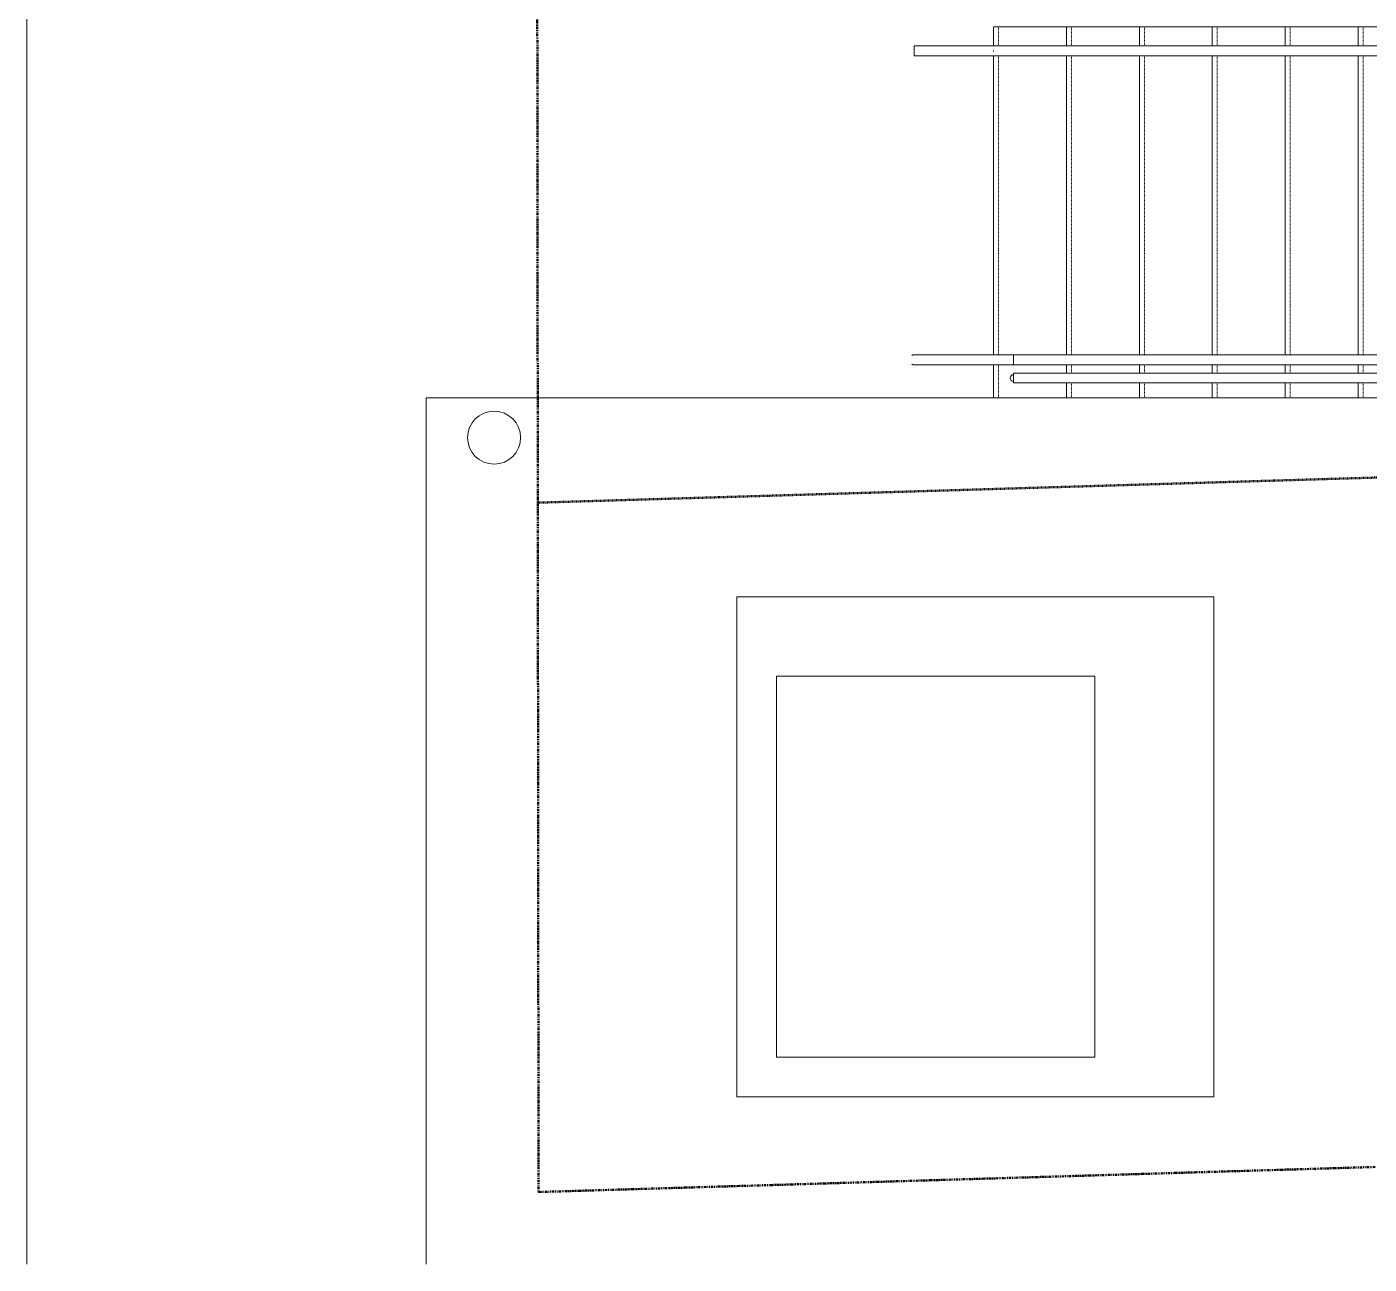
# Model space of a CAD drawing. Header units: inches. Extents: x -4218 to -1830, y 9756 to 12426.
# Drawn here: x -4064.2 to -3861.6, y 9756.5 to 9943.2 of the extents above; entities that cross this region are included whole.
import ezdxf

# ---------------------------------------------------------------- set-up
doc = ezdxf.new("R2010")
doc.units = ezdxf.units.IN
doc.header["$MEASUREMENT"] = 0
for name, pattern in [('Dash 1_16_', [0.125, 0.0625, -0.0625]), ('Double Dash 3_8_', [1, 0.375, -0.125, 0.125, -0.125, 0.125, -0.125]), ('Overhead 1_16_', [0.101562, 0.0625, -0.039062])]:
    doc.linetypes.add(name, pattern=pattern)
for name, color, linetype, lineweight in [('0-1', 7, 'Continuous', 5), ('A-FLOR-5', 192, 'Continuous', 9), ('A-FLOR-HRAL', 11, 'Continuous', 9), ('C-PROP-LINE', 91, 'Double Dash 3_8_', 50), ('C-PROP-LINE-1', 91, 'Dash 1_16_', 50), ('C-TOPO', 7, 'Continuous', 9), ('E-ELEC-EQPM', 71, 'Continuous', 9), ('E-LITE-EQPM', 33, 'Continuous', 9), ('S-STRS', 31, 'Continuous', 9), ('S-STRS-7', 31, 'Overhead 1_16_', 9)]:
    doc.layers.add(name, color=color, linetype=linetype, lineweight=lineweight)

# ---------------------------------------------------------------- blocks, each defined once
blk = doc.blocks.new('CTR  - Topography_rvt-1-BACKGROUND - 1ST FLOOR')
at = {"layer": 'C-TOPO'}
for p, q in [((-4064.23, 10022.96), (-4064.23, 9932.52)), ((-4064.23, 10022.96), (-4064.23, 9932.52)), ((-4064.23, 9902.61), (-4064.23, 9932.52)), ((-4064.23, 9932.52), (-4064.23, 9902.61)), ((-4064.23, 9896.75), (-4064.23, 9902.61)), ((-4064.23, 9902.61), (-4064.23, 9896.75)), ((-4064.23, 9890.14), (-4064.23, 9896.75)), ((-4064.23, 9890.14), (-4064.23, 9896.75)), ((-4064.23, 9890.14), (-4064.23, 9881.18)), ((-4064.23, 9881.18), (-4064.23, 9890.14)), ((-4003.99, 9880.67), (-4003.99, 9887.19)), ((-3997.9, 9887.19), (-4003.99, 9887.19)), ((-4003.99, 9887.19), (-3997.9, 9887.19)), ((-4003.99, 9887.19), (-4003.99, 9880.67)), ((-3991.92, 9887.19), (-3997.9, 9887.19)), ((-3991.92, 9887.19), (-3997.9, 9887.19)), ((-3943.72, 9887.19), (-3991.92, 9887.19)), ((-3991.92, 9887.19), (-3943.72, 9887.19)), ((-3918.32, 9887.19), (-3943.72, 9887.19)), ((-3918.32, 9887.19), (-3943.72, 9887.19)), ((-4064.23, 9881.18), (-4064.23, 9816.14)), ((-4064.23, 9881.18), (-4064.23, 9816.14)), ((-4003.99, 9846.69), (-4003.99, 9880.67)), ((-4003.99, 9880.67), (-4003.99, 9846.69)), ((-4003.99, 9846.69), (-4003.99, 9786.18)), ((-4003.99, 9846.69), (-4003.99, 9786.18)), ((-4064.23, 9816.14), (-4064.23, 9784.68)), ((-4064.23, 9816.14), (-4064.23, 9784.68)), ((-4003.99, 9774.19), (-4003.99, 9786.18)), ((-4003.99, 9774.19), (-4003.99, 9786.18)), ((-4064.23, 9756.45), (-4064.23, 9784.68)), ((-4064.23, 9784.68), (-4064.23, 9756.45)), ((-4003.99, 9756.45), (-4003.99, 9774.19)), ((-4003.99, 9774.19), (-4003.99, 9756.45))]:
    blk.add_line(p, q, dxfattribs=at)
blk = doc.blocks.new('Pathway_Cooper_McGraw-Edison _BSC-BRC_Round - Pathway_Cooper_McGraw-Edison _BSC-BRC_Round-2028611-BACKGROUND - 1ST FLOOR')
at = {"layer": 'E-LITE-EQPM'}
for start, end in [(360, 180), (180, 360)]:
    blk.add_arc((0, 0), 4, start, end, dxfattribs=at)
blk = doc.blocks.new('Railing - 1_-2854140-BACKGROUND - 1ST FLOOR')
at = {"layer": 'A-FLOR-HRAL'}
for p, q in [((2, 11), (2, 0)), ((3.5, 0), (3.5, 11))]:
    blk.add_line(p, q, dxfattribs=at)
at = {"layer": 'A-FLOR-HRAL', "flags": 128}
for points in [[(2, 15), (2, 15.03), (2, 15.06), (2.01, 15.09), (2.01, 15.12), (2.01, 15.15), (2.02, 15.18), (2.03, 15.21), (2.04, 15.24), (2.05, 15.26), (2.06, 15.29), (2.07, 15.32), (2.08, 15.35)], [(2, 15), (2, 15), (2, 14.99), (2, 14.97), (2, 14.95), (2, 14.92), (2, 14.89), (2, 14.84), (2, 14.8), (2, 14.74), (2, 14.68), (2, 14.62), (2, 14.55), (2, 14.47), (2, 14.39), (2, 14.3), (2, 14.21), (2, 14.11), (2, 14.01), (2, 13.9), (2, 13.79), (2, 13.67), (2, 13.55), (2, 13.42), (2, 13.29), (2, 13.16), (2, 13.02), (2, 12.89), (2, 12.74), (2, 12.6), (2, 12.45), (2, 12.3), (2, 12.15), (2, 11.99), (2, 11.84), (2, 11.68), (2, 11.52), (2, 11.36), (2, 11.2), (2, 11.04), (2, 11)], [(2, 14.53), (2, 14.6), (2, 14.67), (2, 14.73), (2, 14.78), (2, 14.83), (2, 14.87), (2, 14.91), (2, 14.94), (2, 14.97), (2, 14.98), (2, 14.99), (2, 15), (2, 15)], [(3.41, 15.35), (3.43, 15.33), (3.44, 15.3), (3.45, 15.27), (3.46, 15.24), (3.47, 15.22), (3.48, 15.19), (3.48, 15.16), (3.49, 15.13), (3.49, 15.1), (3.5, 15.07), (3.5, 15.04), (3.5, 15.01), (3.5, 15)], [(3.5, 11), (3.5, 11.16), (3.5, 11.32), (3.5, 11.48), (3.5, 11.64), (3.5, 11.79), (3.5, 11.95), (3.5, 12.11), (3.5, 12.26), (3.5, 12.41), (3.5, 12.56), (3.5, 12.7), (3.5, 12.85), (3.5, 12.99), (3.5, 13.12), (3.5, 13.26), (3.5, 13.39), (3.5, 13.52), (3.5, 13.64), (3.5, 13.76), (3.5, 13.87), (3.5, 13.98), (3.5, 14.08), (3.5, 14.18), (3.5, 14.28), (3.5, 14.37), (3.5, 14.45), (3.5, 14.53), (3.5, 14.6), (3.5, 14.67), (3.5, 14.73), (3.5, 14.78), (3.5, 14.83), (3.5, 14.87), (3.5, 14.91), (3.5, 14.94), (3.5, 14.97), (3.5, 14.98), (3.5, 14.99), (3.5, 15), (3.5, 15)], [(3.5, 15), (3.5, 15), (3.5, 14.99), (3.5, 14.97), (3.5, 14.95), (3.5, 14.92), (3.5, 14.89), (3.5, 14.84), (3.5, 14.8), (3.5, 14.74), (3.5, 14.68), (3.5, 14.62), (3.5, 14.55), (3.5, 14.47), (3.5, 14.39), (3.5, 14.3), (3.5, 14.21), (3.5, 14.11), (3.5, 14.01), (3.5, 13.9), (3.5, 13.79), (3.5, 13.67), (3.5, 13.55), (3.5, 13.42), (3.5, 13.29), (3.5, 13.16), (3.5, 13.02), (3.5, 12.89), (3.5, 12.74), (3.5, 12.6), (3.5, 12.45), (3.5, 12.3), (3.5, 12.15), (3.5, 11.99), (3.5, 11.84), (3.5, 11.68), (3.5, 11.52), (3.5, 11.36), (3.5, 11.2), (3.5, 11.04)], [(2, 11), (2, 11.16), (2, 11.32), (2, 11.48), (2, 11.64), (2, 11.79), (2, 11.95), (2, 12.11), (2, 12.26), (2, 12.41), (2, 12.56), (2, 12.7), (2, 12.85), (2, 12.94)]]:
    blk.add_lwpolyline(points, dxfattribs=at)
at = {"layer": 'A-FLOR-HRAL'}
blk.add_arc((0, 0), 0.5, 360, 180, dxfattribs=at)
blk = doc.blocks.new('Railing - 1_-2854104-BACKGROUND - 1ST FLOOR')
at = {"layer": 'A-FLOR-HRAL'}
for p, q in [((2, 0), (2, -11)), ((2, 0), (2.75, 0)), ((2.75, 0), (3.5, 0)), ((3.5, -11), (3.5, 0))]:
    blk.add_line(p, q, dxfattribs=at)
at = {"layer": 'A-FLOR-HRAL', "flags": 128}
for points in [[(2, -11), (2, -11.16), (2, -11.32), (2, -11.48), (2, -11.64), (2, -11.79), (2, -11.95), (2, -12.11), (2, -12.26), (2, -12.41), (2, -12.56), (2, -12.7), (2, -12.85), (2, -12.99), (2, -13.12), (2, -13.26), (2, -13.39), (2, -13.52), (2, -13.64), (2, -13.76), (2, -13.87), (2, -13.98), (2, -14.08), (2, -14.18), (2, -14.28), (2, -14.37), (2, -14.45), (2, -14.53), (2, -14.6), (2, -14.67), (2, -14.73), (2, -14.78), (2, -14.83), (2, -14.87), (2, -14.91), (2, -14.94), (2, -14.97), (2, -14.98), (2, -14.99), (2, -15), (2, -15)], [(2, -12.94), (2, -12.89), (2, -12.74), (2, -12.6), (2, -12.45), (2, -12.3), (2, -12.15), (2, -11.99), (2, -11.84), (2, -11.68), (2, -11.52), (2, -11.36), (2, -11.2), (2, -11.04)], [(3.5, -11), (3.5, -11.16), (3.5, -11.32), (3.5, -11.48), (3.5, -11.64), (3.5, -11.79), (3.5, -11.95), (3.5, -12.11), (3.5, -12.26), (3.5, -12.41), (3.5, -12.56), (3.5, -12.7), (3.5, -12.85), (3.5, -12.99), (3.5, -13.12), (3.5, -13.26), (3.5, -13.39), (3.5, -13.52), (3.5, -13.64), (3.5, -13.76), (3.5, -13.87), (3.5, -13.98), (3.5, -14.08), (3.5, -14.18), (3.5, -14.28), (3.5, -14.37), (3.5, -14.45), (3.5, -14.53), (3.5, -14.6), (3.5, -14.67), (3.5, -14.73), (3.5, -14.78), (3.5, -14.83), (3.5, -14.87), (3.5, -14.91), (3.5, -14.94), (3.5, -14.97), (3.5, -14.98), (3.5, -14.99), (3.5, -15), (3.5, -15)], [(3.5, -15), (3.5, -15), (3.5, -14.99), (3.5, -14.97), (3.5, -14.95), (3.5, -14.92), (3.5, -14.89), (3.5, -14.84), (3.5, -14.8), (3.5, -14.74), (3.5, -14.68), (3.5, -14.62), (3.5, -14.55), (3.5, -14.47), (3.5, -14.39), (3.5, -14.3), (3.5, -14.21), (3.5, -14.11), (3.5, -14.01), (3.5, -13.9), (3.5, -13.79), (3.5, -13.67), (3.5, -13.55), (3.5, -13.42), (3.5, -13.29), (3.5, -13.16), (3.5, -13.02), (3.5, -12.89), (3.5, -12.74), (3.5, -12.6), (3.5, -12.45), (3.5, -12.3), (3.5, -12.15), (3.5, -11.99), (3.5, -11.84), (3.5, -11.68), (3.5, -11.52), (3.5, -11.36), (3.5, -11.2), (3.5, -11.04), (3.5, -11)], [(2, -15), (2, -15), (2, -14.99), (2, -14.97), (2, -14.95), (2, -14.92), (2, -14.89), (2, -14.84), (2, -14.8), (2, -14.74), (2, -14.68), (2, -14.62), (2, -14.55), (2, -14.5)], [(2.07, -15.33), (2.06, -15.3), (2.05, -15.27), (2.04, -15.24), (2.03, -15.22), (2.02, -15.19), (2.02, -15.16), (2.01, -15.13), (2.01, -15.1), (2, -15.07), (2, -15.04), (2, -15.01), (2, -15)], [(3.5, -15), (3.5, -15.03), (3.5, -15.06), (3.49, -15.09), (3.49, -15.12), (3.49, -15.15), (3.48, -15.18), (3.47, -15.21), (3.46, -15.24), (3.45, -15.26), (3.44, -15.29), (3.43, -15.32), (3.42, -15.35)]]:
    blk.add_lwpolyline(points, dxfattribs=at)
at = {"layer": 'A-FLOR-HRAL'}
blk.add_arc((0, 0), 0.5, 180, 360, dxfattribs=at)
blk = doc.blocks.new('Railing - Railing-2829184-BACKGROUND - 1ST FLOOR')
at = {"layer": 'A-FLOR-HRAL'}
for p, q in [((-3822.32, 9893.69), (-3915.32, 9893.69)), ((-3822.32, 9893.69), (-3822.32, 9892.19)), ((-3822.32, 9892.19), (-3915.32, 9892.19)), ((-3915.32, 9889.44), (-3915.32, 9890.94)), ((-3822.32, 9890.94), (-3915.32, 9890.94)), ((-3822.32, 9890.94), (-3822.32, 9889.44)), ((-3822.32, 9889.44), (-3915.32, 9889.44))]:
    blk.add_line(p, q, dxfattribs=at)
at = {"extrusion": (0, 0, -1), "zscale": -1, "rotation": 90.00000000000061}
for name, p in [('Railing - 1_-2854104-BACKGROUND - 1ST FLOOR', (3915.32, 9890.19)), ('Railing - 1_-2854140-BACKGROUND - 1ST FLOOR', (3822.32, 9890.19))]:
    blk.add_blockref(name, p, dxfattribs=at)
blk = doc.blocks.new('Top Rail Type - Top Rail_Internal_-2831824-BACKGROUND - 1ST FLOOR')
at = {"layer": 'A-FLOR-HRAL'}
for p, q in [((-3918.3, 9940.31), (-3930.32, 9940.31)), ((-3930.32, 9939.47), (-3930.32, 9939.66)), ((-3819.11, 9940.31), (-3918.11, 9940.31)), ((-3807.32, 9940.31), (-3819.11, 9940.31)), ((-3807.32, 9939.66), (-3807.32, 9939.47)), ((-3930.32, 9938.81), (-3918.3, 9938.81)), ((-3918.11, 9938.81), (-3819.11, 9938.81)), ((-3819.11, 9938.81), (-3807.32, 9938.81))]:
    blk.add_line(p, q, dxfattribs=at)
for points in [[(-3918.32, 9939.49), (-3918.32, 9939.51), (-3918.32, 9939.56), (-3918.32, 9939.62), (-3918.32, 9939.64)], [(-3819.32, 9939.49), (-3819.32, 9939.51), (-3819.32, 9939.56), (-3819.32, 9939.62), (-3819.32, 9939.64)]]:
    blk.add_open_spline(points, degree=3, dxfattribs=at)
blk = doc.blocks.new('Top Rail Type - Top Rail_Internal_-V189-BACKGROUND - 1ST FLOOR')
at = {"layer": 'A-FLOR-HRAL'}
for p, q in [((-3930.32, 9940.31), (-3930.32, 9938.81)), ((-3930.32, 9940.31), (-3918.32, 9940.31)), ((-3918.32, 9940.31), (-3819.32, 9940.31)), ((-3819.32, 9940.31), (-3807.32, 9940.31)), ((-3807.32, 9940.31), (-3807.32, 9938.81)), ((-3930.32, 9938.81), (-3918.32, 9938.81)), ((-3918.32, 9938.81), (-3819.32, 9938.81)), ((-3819.32, 9938.81), (-3807.32, 9938.81))]:
    blk.add_line(p, q, dxfattribs=at)
blk = doc.blocks.new('261200 - Medium-Voltage Transformers - Generic - large-2843574-BACKGROUND - 1ST FLOOR')
at = {"layer": 'E-ELEC-EQPM'}
for p, q in [((-24, 28.75), (24, 28.75)), ((-24, 28.75), (-24, -28.75)), ((24, -28.75), (24, 28.75)), ((24, -28.75), (-24, -28.75))]:
    blk.add_line(p, q, dxfattribs=at)
blk = doc.blocks.new('Family - ___-1878357-BACKGROUND - 1ST FLOOR')
at = {"layer": 'C-PROP-LINE'}
for p, q in [((-3987.23, 9980.19), (-3987.01, 9767.34)), ((-3987.01, 9767.34), (-3860.72, 9771.12))]:
    blk.add_line(p, q, dxfattribs=at)
blk = doc.blocks.new('Family - ___-2855424-BACKGROUND - 1ST FLOOR')
at = {"layer": 'C-PROP-LINE-1'}
blk.add_line((-3987.11, 9871.38), (-1939.77, 9932.67), dxfattribs=at)

msp = doc.modelspace()

# ---------------------------------------------------------------- linework, layer by layer
at = {"layer": 'A-FLOR-5'}
for p, q in [((-3885.07, 9857.19), (-3957.07, 9857.19)), ((-3957.07, 9857.19), (-3957.07, 9781.69)), ((-3885.07, 9781.69), (-3885.07, 9857.19)), ((-3957.07, 9781.69), (-3885.07, 9781.69))]:
    msp.add_line(p, q, dxfattribs=at)
at = {"layer": 'S-STRS'}
for p, q in [((-3918.32, 9943.19), (-3918.32, 9940.31)), ((-3918.32, 9943.19), (-3907.32, 9943.19)), ((-3907.32, 9943.19), (-3896.32, 9943.19)), ((-3907.32, 9943.19), (-3907.32, 9940.31)), ((-3896.32, 9943.19), (-3885.32, 9943.19)), ((-3896.32, 9943.19), (-3896.32, 9940.31)), ((-3885.32, 9943.19), (-3874.32, 9943.19)), ((-3885.32, 9943.19), (-3885.32, 9940.31)), ((-3874.32, 9943.19), (-3863.32, 9943.19)), ((-3874.32, 9943.19), (-3874.32, 9940.31)), ((-3863.32, 9943.19), (-3852.32, 9943.19)), ((-3863.32, 9943.19), (-3863.32, 9940.31)), ((-3918.32, 9938.81), (-3918.32, 9893.68)), ((-3907.32, 9938.81), (-3907.32, 9893.69)), ((-3896.32, 9938.81), (-3896.32, 9893.69)), ((-3885.32, 9938.81), (-3885.32, 9893.69)), ((-3874.32, 9938.81), (-3874.32, 9893.69)), ((-3863.32, 9938.81), (-3863.32, 9893.69)), ((-3918.32, 9892.19), (-3918.32, 9887.19)), ((-3907.32, 9892.19), (-3907.32, 9890.94)), ((-3896.32, 9892.19), (-3896.32, 9890.94)), ((-3885.32, 9892.19), (-3885.32, 9890.94)), ((-3874.32, 9892.19), (-3874.32, 9890.94)), ((-3863.32, 9892.19), (-3863.32, 9890.94)), ((-3907.32, 9889.44), (-3907.32, 9887.19)), ((-3896.32, 9889.44), (-3896.32, 9887.19)), ((-3885.32, 9889.44), (-3885.32, 9887.19)), ((-3874.32, 9889.44), (-3874.32, 9887.19)), ((-3863.32, 9889.44), (-3863.32, 9887.19)), ((-3918.32, 9887.19), (-3907.32, 9887.19)), ((-3907.32, 9887.19), (-3896.32, 9887.19)), ((-3896.32, 9887.19), (-3885.32, 9887.19)), ((-3885.32, 9887.19), (-3874.32, 9887.19)), ((-3874.32, 9887.19), (-3863.32, 9887.19)), ((-3863.32, 9887.19), (-3852.32, 9887.19))]:
    msp.add_line(p, q, dxfattribs=at)
at = {"layer": 'S-STRS-7'}
for p, q in [((-3917.57, 9943.19), (-3917.57, 9940.31)), ((-3906.57, 9943.19), (-3906.57, 9940.31)), ((-3895.57, 9943.19), (-3895.57, 9940.31)), ((-3884.57, 9943.19), (-3884.57, 9940.31)), ((-3873.57, 9943.19), (-3873.57, 9940.31)), ((-3862.57, 9943.19), (-3862.57, 9940.31)), ((-3917.57, 9938.81), (-3917.57, 9893.69)), ((-3906.57, 9938.81), (-3906.57, 9893.69)), ((-3895.57, 9938.81), (-3895.57, 9893.69)), ((-3884.57, 9938.81), (-3884.57, 9893.69)), ((-3873.57, 9938.81), (-3873.57, 9893.69)), ((-3862.57, 9938.81), (-3862.57, 9893.69)), ((-3917.57, 9892.19), (-3917.57, 9887.19)), ((-3906.57, 9892.19), (-3906.57, 9890.94)), ((-3895.57, 9892.19), (-3895.57, 9890.94)), ((-3884.57, 9892.19), (-3884.57, 9890.94)), ((-3873.57, 9892.19), (-3873.57, 9890.94)), ((-3862.57, 9892.19), (-3862.57, 9890.94)), ((-3906.57, 9889.44), (-3906.57, 9887.19)), ((-3895.57, 9889.44), (-3895.57, 9887.19)), ((-3884.57, 9889.44), (-3884.57, 9887.19)), ((-3873.57, 9889.44), (-3873.57, 9887.19)), ((-3862.57, 9889.44), (-3862.57, 9887.19))]:
    msp.add_line(p, q, dxfattribs=at)

# ---------------------------------------------------------------- block references
at = {"layer": '0-1'}
msp.add_blockref('CTR  - Topography_rvt-1-BACKGROUND - 1ST FLOOR', (0, 0), dxfattribs=at)
at = {"layer": 'A-FLOR-HRAL'}
for name in ['Top Rail Type - Top Rail_Internal_-2831824-BACKGROUND - 1ST FLOOR', 'Top Rail Type - Top Rail_Internal_-V189-BACKGROUND - 1ST FLOOR', 'Railing - Railing-2829184-BACKGROUND - 1ST FLOOR']:
    msp.add_blockref(name, (0, 0), dxfattribs=at)
at = {"layer": 'C-PROP-LINE'}
msp.add_blockref('Family - ___-1878357-BACKGROUND - 1ST FLOOR', (0, 0), dxfattribs=at)
at = {"layer": 'C-PROP-LINE-1'}
msp.add_blockref('Family - ___-2855424-BACKGROUND - 1ST FLOOR', (0, 0), dxfattribs=at)
at = {"layer": 'E-ELEC-EQPM'}
msp.add_blockref('261200 - Medium-Voltage Transformers - Generic - large-2843574-BACKGROUND - 1ST FLOOR', (-3927.07, 9816.44), dxfattribs=at)
at = {"layer": 'E-LITE-EQPM'}
msp.add_blockref('Pathway_Cooper_McGraw-Edison _BSC-BRC_Round - Pathway_Cooper_McGraw-Edison _BSC-BRC_Round-2028611-BACKGROUND - 1ST FLOOR', (-3993.72, 9881.19), dxfattribs=at)

doc.saveas('drawing.dxf')
